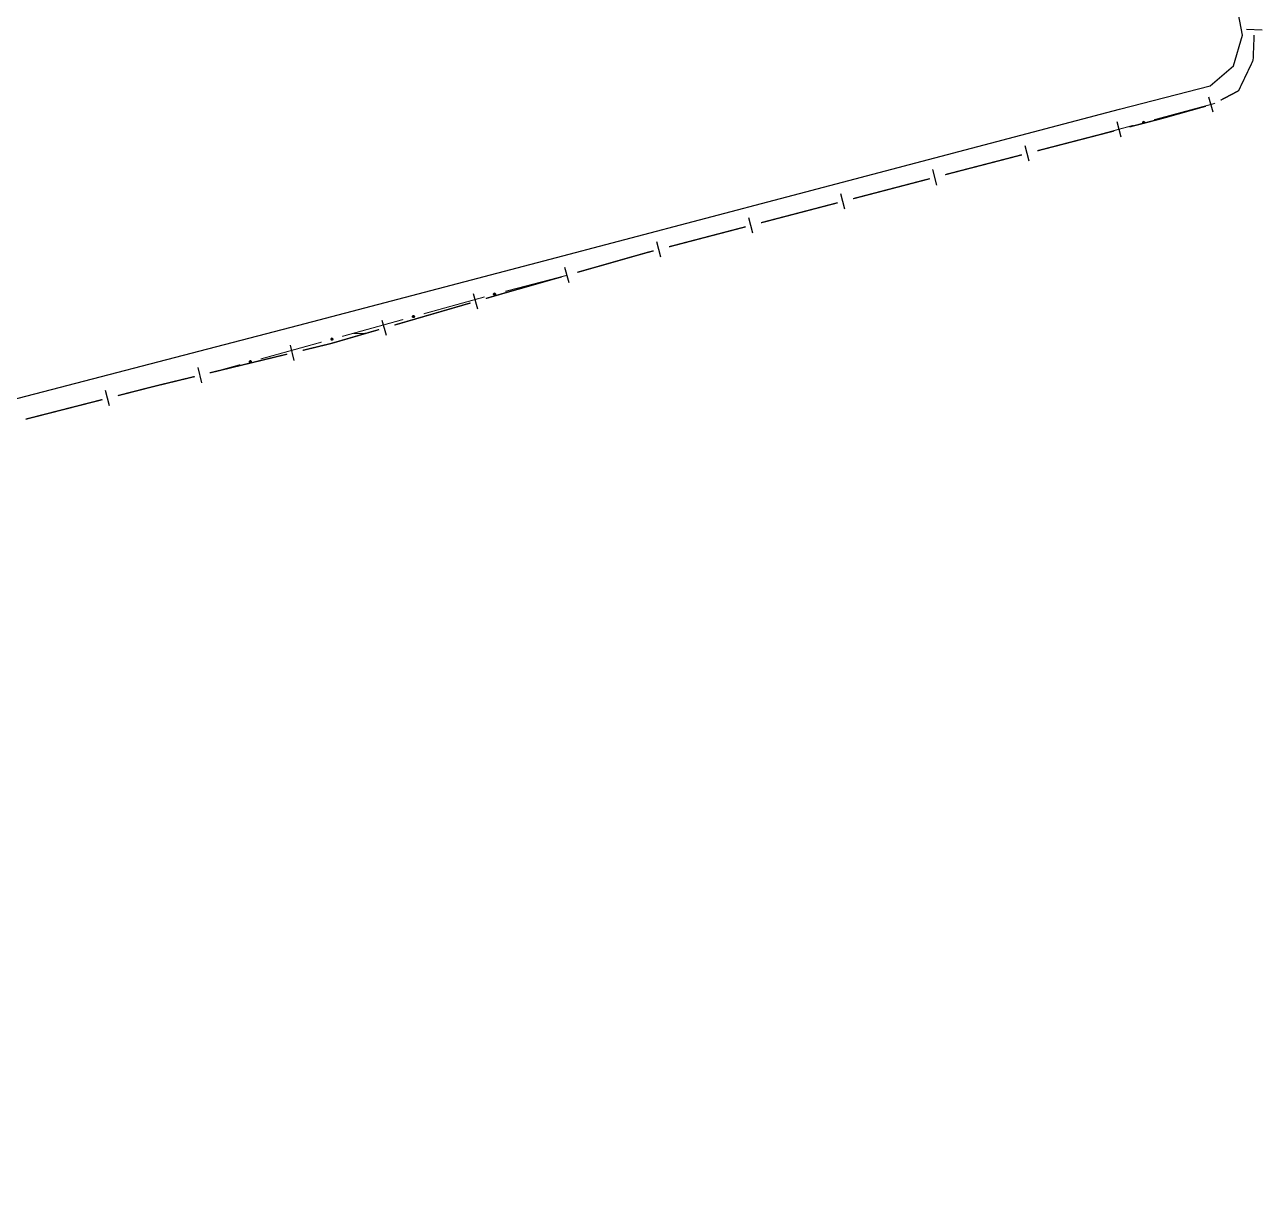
# Model space of a CAD drawing. Extents: x 208948 to 212966, y 4875285 to 4878160.
# Drawn here: x 212343 to 212577.1, y 4875923.4 to 4876146.8 of the extents above; entities that cross this region are included whole.
import ezdxf

# ---------------------------------------------------------------- set-up
doc = ezdxf.new("R2010")
doc.units = 0
doc.header["$LTSCALE"] = 1.5
doc.header["$MEASUREMENT"] = 0
for name, color, linetype in [('LM-LIM-SETORES-BAIRROS', 7, 'CONTINUOUS'), ('SV-EIXO-ROD-ESTR', 7, 'CONTINUOUS'), ('SV-ROD-ESTADUAIS', 20, 'CONTINUOUS')]:
    doc.layers.add(name, color=color, linetype=linetype)

msp = doc.modelspace()

# ---------------------------------------------------------------- linework, layer by layer
at = {"layer": 'LM-LIM-SETORES-BAIRROS'}
for points in [[(212577.053339, 4876145.751226), (212574.055736, 4876145.87113)], [(212567.776766, 4876130.204159), (212566.963027, 4876133.091688)], [(212550.373991, 4876125.48652), (212549.62183, 4876128.390699)], [(212532.94892, 4876120.973552), (212532.196758, 4876123.87773)], [(212515.523848, 4876116.460583), (212514.771687, 4876119.364762)], [(212498.110597, 4876111.914021), (212497.352658, 4876114.816697)], [(212480.694541, 4876107.366385), (212479.936602, 4876110.269061)], [(212463.278486, 4876102.818749), (212462.520546, 4876105.721425)], [(212445.982306, 4876097.955117), (212445.16164, 4876100.840686)], [(212428.685707, 4876093.003867), (212427.848457, 4876095.884667)], [(212411.400903, 4876087.980367), (212410.563653, 4876090.861168)], [(212393.962673, 4876083.268947), (212393.256805, 4876086.184723)], [(212376.468015, 4876079.033741), (212375.762148, 4876081.949517)], [(212359.019848, 4876074.690227), (212358.277171, 4876077.596846)]]:
    msp.add_lwpolyline(points, dxfattribs=at)
at = {"layer": 'LM-LIM-SETORES-BAIRROS', "const_width": 0.25}
for points in [[(212575.32343, 4876140.033493), (212575.51457, 4876144.811977)], [(212572.569953, 4876134.276223), (212575.229505, 4876139.837103)], [(212575.229505, 4876139.837103), (212575.32343, 4876140.033493)], [(212569.17553, 4876132.489684), (212571.830284, 4876133.886923)], [(212571.830284, 4876133.886923), (212572.569953, 4876134.276223)], [(212558.162747, 4876129.053243), (212566.407386, 4876131.376677)], [(212551.93403, 4876127.44005), (212557.742387, 4876128.944373)], [(212557.742387, 4876128.944373), (212558.162747, 4876129.053243)], [(212534.508958, 4876122.927082), (212549.029851, 4876126.687889)], [(212517.083887, 4876118.414114), (212531.60478, 4876122.17492)], [(212499.666745, 4876113.870652), (212514.180125, 4876117.660349)], [(212482.250689, 4876109.323016), (212496.764069, 4876113.112713)], [(212464.834633, 4876104.77538), (212479.348013, 4876108.565077)], [(212447.495685, 4876099.945012), (212459.999816, 4876103.501233)], [(212459.999816, 4876103.501233), (212460.50192, 4876103.644033)], [(212460.50192, 4876103.644033), (212461.931957, 4876104.01744)], [(212433.415329, 4876095.940507), (212444.610117, 4876099.124346)], [(212412.902811, 4876089.978934), (212427.306815, 4876094.165184)], [(212430.187615, 4876095.002434), (212433.068416, 4876095.839684)], [(212433.068416, 4876095.839684), (212433.415329, 4876095.940507)], [(212400.923845, 4876086.497475), (212410.022011, 4876089.141684)], [(212395.553589, 4876085.197414), (212400.413216, 4876086.37386)], [(212400.413216, 4876086.37386), (212400.923845, 4876086.497475)], [(212378.058932, 4876080.962208), (212392.637813, 4876084.491546)], [(212367.562608, 4876078.421198), (212375.143156, 4876080.25634)], [(212360.586255, 4876076.638654), (212367.368365, 4876078.371567)], [(212367.368365, 4876078.371567), (212367.562608, 4876078.421198)], [(212343.146544, 4876072.182593), (212357.679636, 4876075.895977)]]:
    msp.add_lwpolyline(points, dxfattribs=at)
at = {"layer": 'SV-EIXO-ROD-ESTR', "const_width": 0.18}
for points in [[(212567.833232, 4876131.823227), (212556.564329, 4876128.789291)], [(212568.139907, 4876131.944619), (212567.833232, 4876131.823227)], [(212565.265299, 4876131.054823), (212565.304486, 4876131.100728)], [(212552.702666, 4876127.746432), (212544.014791, 4876125.39679)], [(212544.014791, 4876125.39679), (212543.336987, 4876125.213478)], [(212445.469023, 4876099.368622), (212433.855549, 4876096.347494)], [(212429.99217, 4876095.311489), (212418.427836, 4876092.107401)], [(212414.573058, 4876091.039371), (212403.008724, 4876087.835283)], [(212405.210779, 4876088.352879), (212407.209607, 4876088.421334)], [(212407.209607, 4876088.421334), (212407.588021, 4876088.434291)], [(212399.153946, 4876086.767254), (212387.589612, 4876083.563166)], [(212383.734834, 4876082.495137), (212380.84375, 4876081.694115)], [(212377.941782, 4876080.933876), (212377.939804, 4876080.933368)], [(212380.103943, 4876081.48914), (212377.941782, 4876080.933876)], [(212380.84375, 4876081.694115), (212380.103943, 4876081.48914)]]:
    msp.add_lwpolyline(points, dxfattribs=at)
at = {"layer": 'SV-EIXO-ROD-ESTR'}
for points in [[(212554.800741, 4876128.199823), (212554.776989, 4876128.15707), (212554.747833, 4876128.125182), (212554.715861, 4876128.105585), (212554.683092, 4876128.095635), (212554.648421, 4876128.089231), (212554.612042, 4876128.090487), (212554.571973, 4876128.100825), (212554.528918, 4876128.124351), (212554.498215, 4876128.156365), (212554.477326, 4876128.186683), (212554.464983, 4876128.220255), (212554.459327, 4876128.25404), (212554.461881, 4876128.291786), (212554.472754, 4876128.332289), (212554.497457, 4876128.37501), (212554.526256, 4876128.406076), (212554.557679, 4876128.424219), (212554.591508, 4876128.436414), (212554.626982, 4876128.442527), (212554.662686, 4876128.441088), (212554.703447, 4876128.430067), (212554.74529, 4876128.405126), (212554.776602, 4876128.376757), (212554.795181, 4876128.345597), (212554.806437, 4876128.312021), (212554.813283, 4876128.277325), (212554.813543, 4876128.240703), (212554.800741, 4876128.199823)], [(212431.990677, 4876095.75098), (212431.967188, 4876095.708081), (212431.938229, 4876095.676015), (212431.906378, 4876095.656221), (212431.873671, 4876095.64607), (212431.83904, 4876095.639453), (212431.802654, 4876095.640485), (212431.762522, 4876095.650576), (212431.719323, 4876095.673836), (212431.688424, 4876095.705661), (212431.667348, 4876095.73585), (212431.654799, 4876095.769345), (212431.648935, 4876095.803095), (212431.651257, 4876095.840855), (212431.66188, 4876095.881425), (212431.68632, 4876095.924297), (212431.714927, 4876095.95554), (212431.746238, 4876095.973875), (212431.779991, 4876095.986278), (212431.815427, 4876095.99261), (212431.851139, 4876095.991391), (212431.891967, 4876095.980621), (212431.933963, 4876095.955938), (212431.965449, 4876095.927762), (212431.98422, 4876095.896717), (212431.995682, 4876095.863211), (212432.002741, 4876095.828558), (212432.003226, 4876095.791938), (212431.990677, 4876095.75098)], [(212416.668303, 4876091.505666), (212416.644815, 4876091.462767), (212416.615856, 4876091.4307), (212416.584004, 4876091.410907), (212416.551297, 4876091.400756), (212416.516667, 4876091.394139), (212416.48028, 4876091.395171), (212416.440149, 4876091.405262), (212416.39695, 4876091.428522), (212416.36605, 4876091.460347), (212416.344975, 4876091.490535), (212416.332426, 4876091.524031), (212416.326561, 4876091.55778), (212416.328883, 4876091.595541), (212416.339507, 4876091.636111), (212416.363947, 4876091.678983), (212416.392553, 4876091.710225), (212416.423864, 4876091.728561), (212416.457618, 4876091.740964), (212416.493054, 4876091.747295), (212416.528766, 4876091.746077), (212416.569594, 4876091.735307), (212416.611589, 4876091.710624), (212416.643075, 4876091.682448), (212416.661846, 4876091.651403), (212416.673309, 4876091.617897), (212416.680368, 4876091.583244), (212416.680853, 4876091.546624), (212416.668303, 4876091.505666)], [(212401.249191, 4876087.233549), (212401.225703, 4876087.19065), (212401.196744, 4876087.158583), (212401.164892, 4876087.13879), (212401.132185, 4876087.128638), (212401.097555, 4876087.122021), (212401.061168, 4876087.123053), (212401.021037, 4876087.133144), (212400.977838, 4876087.156404), (212400.946938, 4876087.18823), (212400.925863, 4876087.218418), (212400.913314, 4876087.251914), (212400.907449, 4876087.285663), (212400.909771, 4876087.323424), (212400.920395, 4876087.363993), (212400.944835, 4876087.406865), (212400.973441, 4876087.438108), (212401.004752, 4876087.456444), (212401.038506, 4876087.468847), (212401.073942, 4876087.475178), (212401.109654, 4876087.473959), (212401.150482, 4876087.46319), (212401.192477, 4876087.438507), (212401.223963, 4876087.410331), (212401.242734, 4876087.379286), (212401.254197, 4876087.34578), (212401.261256, 4876087.311126), (212401.261741, 4876087.274506), (212401.249191, 4876087.233549)], [(212385.830079, 4876082.961431), (212385.806591, 4876082.918532), (212385.777632, 4876082.886466), (212385.74578, 4876082.866673), (212385.713073, 4876082.856521), (212385.678443, 4876082.849904), (212385.642056, 4876082.850936), (212385.601925, 4876082.861027), (212385.558726, 4876082.884287), (212385.527827, 4876082.916112), (212385.506751, 4876082.946301), (212385.494202, 4876082.979796), (212385.488337, 4876083.013546), (212385.490659, 4876083.051307), (212385.501283, 4876083.091876), (212385.525723, 4876083.134748), (212385.554329, 4876083.165991), (212385.58564, 4876083.184327), (212385.619394, 4876083.196729), (212385.65483, 4876083.203061), (212385.690542, 4876083.201842), (212385.73137, 4876083.191072), (212385.773365, 4876083.166389), (212385.804851, 4876083.138213), (212385.823622, 4876083.107168), (212385.835085, 4876083.073662), (212385.842144, 4876083.039009), (212385.842629, 4876083.002389), (212385.830079, 4876082.961431)]]:
    msp.add_lwpolyline(points, close=True, dxfattribs=at)
for points in [[(212554.776602, 4876128.376757), (212554.459327, 4876128.25404)], [(212554.74529, 4876128.405126), (212554.461881, 4876128.291786)], [(212554.758589, 4876128.391342), (212554.464895, 4876128.27516)], [(212554.782341, 4876128.361014), (212554.464937, 4876128.238419)], [(212554.795181, 4876128.345597), (212554.464983, 4876128.220255)], [(212554.721061, 4876128.415118), (212554.470122, 4876128.313326)], [(212554.798189, 4876128.328548), (212554.47217, 4876128.20645)], [(212554.703447, 4876128.430067), (212554.472754, 4876128.332289)], [(212554.806437, 4876128.312021), (212554.477326, 4876128.186683)], [(212554.678372, 4876128.431843), (212554.492473, 4876128.356123)], [(212554.80649, 4876128.292627), (212554.493038, 4876128.171102)], [(212554.662686, 4876128.441088), (212554.497457, 4876128.37501)], [(212554.813283, 4876128.277325), (212554.498215, 4876128.156365)], [(212554.640811, 4876128.440061), (212554.517922, 4876128.39269)], [(212554.80881, 4876128.257916), (212554.518107, 4876128.141129)], [(212554.626982, 4876128.442527), (212554.526256, 4876128.406076)], [(212554.813543, 4876128.240703), (212554.528918, 4876128.124351)], [(212554.805861, 4876128.22178), (212554.553357, 4876128.115324)], [(212554.800741, 4876128.199823), (212554.571973, 4876128.100825)], [(212554.786857, 4876128.177061), (212554.599036, 4876128.097994)], [(212554.776989, 4876128.15707), (212554.612042, 4876128.090487)], [(212554.760447, 4876128.13882), (212554.638519, 4876128.093123)], [(212554.747833, 4876128.125182), (212554.648421, 4876128.089231)], [(212431.965449, 4876095.927762), (212431.648935, 4876095.803095)], [(212431.933963, 4876095.955938), (212431.651257, 4876095.840855)], [(212431.947347, 4876095.942236), (212431.654373, 4876095.824249)], [(212431.971284, 4876095.912054), (212431.654641, 4876095.787509)], [(212431.98422, 4876095.896717), (212431.654799, 4876095.769345)], [(212431.909673, 4876095.96578), (212431.659365, 4876095.862446)], [(212431.891967, 4876095.980621), (212431.66188, 4876095.881425)], [(212431.987332, 4876095.879686), (212431.66207, 4876095.755585)], [(212431.995682, 4876095.863211), (212431.667348, 4876095.73585)], [(212431.866882, 4876095.982243), (212431.681452, 4876095.90538)], [(212431.995854, 4876095.843817), (212431.683156, 4876095.720365)], [(212431.851139, 4876095.991391), (212431.68632, 4876095.924297)], [(212432.002741, 4876095.828558), (212431.688424, 4876095.705661)], [(212431.829271, 4876095.990229), (212431.706676, 4876095.942103)], [(212431.998388, 4876095.809121), (212431.708409, 4876095.690548)], [(212431.815427, 4876095.99261), (212431.714927, 4876095.95554)], [(212432.003226, 4876095.791938), (212431.719323, 4876095.673836)], [(212431.995661, 4876095.772968), (212431.743817, 4876095.66496)], [(212431.990677, 4876095.75098), (212431.762522, 4876095.650576)], [(212431.976933, 4876095.728133), (212431.789602, 4876095.647911)], [(212431.967188, 4876095.708081), (212431.802654, 4876095.640485)], [(212431.950759, 4876095.68973), (212431.829115, 4876095.643283)], [(212431.938229, 4876095.676015), (212431.83904, 4876095.639453)], [(212416.643075, 4876091.682448), (212416.326561, 4876091.55778)], [(212416.611589, 4876091.710624), (212416.328883, 4876091.595541)], [(212416.624973, 4876091.696922), (212416.332, 4876091.578935)], [(212416.648911, 4876091.66674), (212416.332268, 4876091.542195)], [(212416.661846, 4876091.651403), (212416.332426, 4876091.524031)], [(212416.5873, 4876091.720466), (212416.336992, 4876091.617132)], [(212416.569594, 4876091.735307), (212416.339507, 4876091.636111)], [(212416.664959, 4876091.634372), (212416.339697, 4876091.510271)], [(212416.673309, 4876091.617897), (212416.344975, 4876091.490535)], [(212416.544508, 4876091.736928), (212416.359079, 4876091.660065)], [(212416.673481, 4876091.598503), (212416.360783, 4876091.475051)], [(212416.528766, 4876091.746077), (212416.363947, 4876091.678983)], [(212416.680368, 4876091.583244), (212416.36605, 4876091.460347)], [(212416.506897, 4876091.744915), (212416.384302, 4876091.696789)], [(212416.676014, 4876091.563807), (212416.386035, 4876091.445233)], [(212416.493054, 4876091.747295), (212416.392553, 4876091.710225)], [(212416.680853, 4876091.546624), (212416.39695, 4876091.428522)], [(212416.673288, 4876091.527653), (212416.421443, 4876091.419646)], [(212416.668303, 4876091.505666), (212416.440149, 4876091.405262)], [(212416.65456, 4876091.482818), (212416.467229, 4876091.402597)], [(212416.644815, 4876091.462767), (212416.48028, 4876091.395171)], [(212416.628385, 4876091.444416), (212416.506741, 4876091.397969)], [(212416.615856, 4876091.4307), (212416.516667, 4876091.394139)], [(212401.223963, 4876087.410331), (212400.907449, 4876087.285663)], [(212401.192477, 4876087.438507), (212400.909771, 4876087.323424)], [(212401.205861, 4876087.424804), (212400.912888, 4876087.306817)], [(212401.229799, 4876087.394623), (212400.913156, 4876087.270077)], [(212401.242734, 4876087.379286), (212400.913314, 4876087.251914)], [(212401.168188, 4876087.448349), (212400.91788, 4876087.345015)], [(212401.150482, 4876087.46319), (212400.920395, 4876087.363993)], [(212401.245847, 4876087.362255), (212400.920585, 4876087.238153)], [(212401.254197, 4876087.34578), (212400.925863, 4876087.218418)], [(212401.125396, 4876087.464811), (212400.939967, 4876087.387948)], [(212401.254369, 4876087.326386), (212400.941671, 4876087.202934)], [(212401.109654, 4876087.473959), (212400.944835, 4876087.406865)], [(212401.261256, 4876087.311126), (212400.946938, 4876087.18823)], [(212401.087785, 4876087.472798), (212400.96519, 4876087.424671)], [(212401.256902, 4876087.29169), (212400.966923, 4876087.173116)], [(212401.073942, 4876087.475178), (212400.973441, 4876087.438108)], [(212401.261741, 4876087.274506), (212400.977838, 4876087.156404)], [(212401.254176, 4876087.255536), (212401.002331, 4876087.147528)], [(212401.249191, 4876087.233549), (212401.021037, 4876087.133144)], [(212401.235448, 4876087.210701), (212401.048117, 4876087.130479)], [(212401.225703, 4876087.19065), (212401.061168, 4876087.123053)], [(212401.209274, 4876087.172299), (212401.087629, 4876087.125852)], [(212401.196744, 4876087.158583), (212401.097555, 4876087.122021)], [(212385.804851, 4876083.138213), (212385.488337, 4876083.013546)], [(212385.773365, 4876083.166389), (212385.490659, 4876083.051307)], [(212385.786749, 4876083.152687), (212385.493776, 4876083.0347)], [(212385.810687, 4876083.122505), (212385.494044, 4876082.99796)], [(212385.823622, 4876083.107168), (212385.494202, 4876082.979796)], [(212385.749076, 4876083.176231), (212385.498768, 4876083.072897)], [(212385.73137, 4876083.191072), (212385.501283, 4876083.091876)], [(212385.826735, 4876083.090137), (212385.501473, 4876082.966036)], [(212385.835085, 4876083.073662), (212385.506751, 4876082.946301)], [(212385.706284, 4876083.192694), (212385.520855, 4876083.115831)], [(212385.835257, 4876083.054269), (212385.522559, 4876082.930816)], [(212385.690542, 4876083.201842), (212385.525723, 4876083.134748)], [(212385.842144, 4876083.039009), (212385.527827, 4876082.916112)], [(212385.668673, 4876083.20068), (212385.546078, 4876083.152554)], [(212385.83779, 4876083.019572), (212385.547811, 4876082.900999)], [(212385.65483, 4876083.203061), (212385.554329, 4876083.165991)], [(212385.842629, 4876083.002389), (212385.558726, 4876082.884287)], [(212385.835064, 4876082.983419), (212385.583219, 4876082.875411)], [(212385.830079, 4876082.961431), (212385.601925, 4876082.861027)], [(212385.816336, 4876082.938584), (212385.629005, 4876082.858362)], [(212385.806591, 4876082.918532), (212385.642056, 4876082.850936)], [(212385.790162, 4876082.900181), (212385.668517, 4876082.853735)], [(212385.777632, 4876082.886466), (212385.678443, 4876082.849904)]]:
    msp.add_lwpolyline(points, dxfattribs=at)
at = {"layer": 'SV-ROD-ESTADUAIS', "linetype": 'Continuous'}
msp.add_polyline3d([(211769.02429, 4875923.389878, 11.501373), (211846.938457, 4875943.893393, 12.000418), (211937.771643, 4875967.897503, 12.060303), (211948.171754, 4875970.709438, 12.060303), (211953.204744, 4875972.043012, 12.060303), (212001.446844, 4875984.900408, 11.900608), (212093.61991, 4876009.404598, 11.92057), (212175.973712, 4876031.328346, 11.860685), (212212.620506, 4876040.818376, 12.660584), (212262.878989, 4876054.183141, 12.660584), (212330.799958, 4876073.341863, 13.385131), (212394.806438, 4876089.956455, 13.938604), (212441.178697, 4876102.107743, 14.139867), (212487.14863, 4876114.208416, 14.884541), (212550.029358, 4876130.776917, 15.055614), (212567.20183, 4876135.183814, 15.07574), (212571.584678, 4876138.993149, 15.07574), (212573.287744, 4876144.793979, 15.055614), (212572.325499, 4876150.058226, 15.015361), (212569.505356, 4876153.426412, 14.954983), (212534.710453, 4876189.749799, 14.542393), (212487.980978, 4876238.846086, 14.129804), (212463.427343, 4876266.514195, 13.536078), (212432.536475, 4876299.062063, 12.9021)], dxfattribs=at)

doc.saveas('drawing.dxf')
